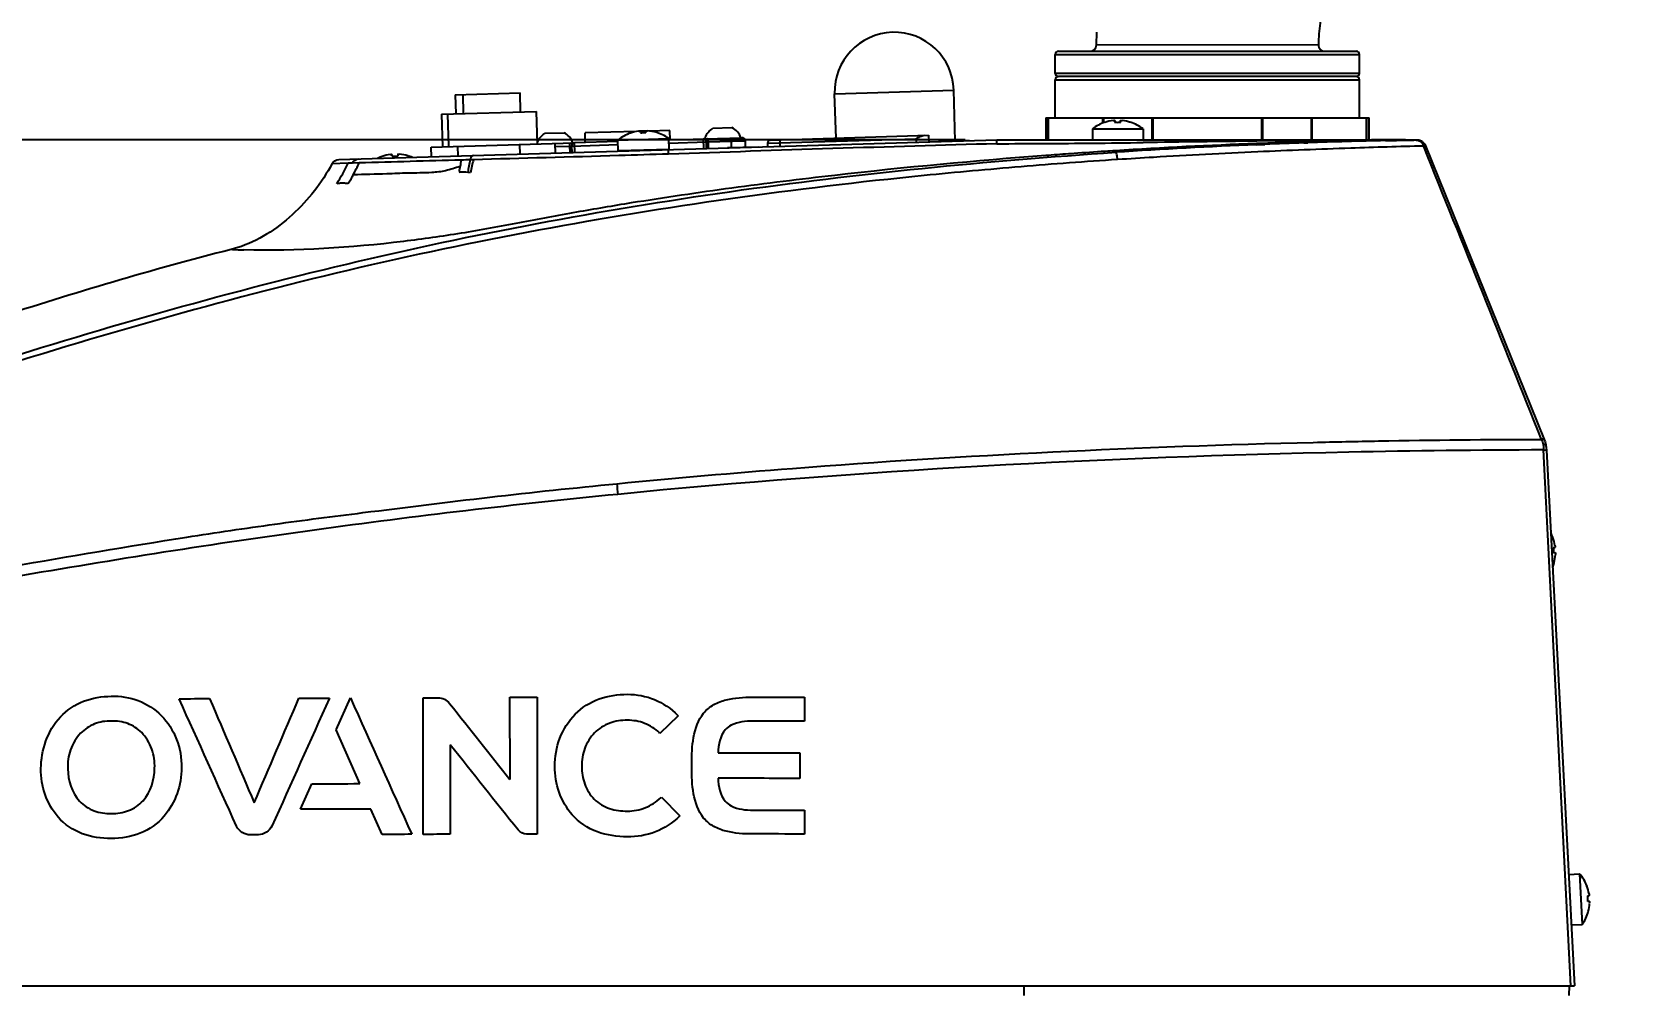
# Model space of a CAD drawing. Header units: millimetres. Extents: x 4086 to 8300, y 123 to 1549.
# Drawn here: x 6693.1 to 6819.7, y 1095.5 to 1170.8 of the extents above; entities that cross this region are included whole.
import ezdxf

# ---------------------------------------------------------------- set-up
doc = ezdxf.new("R2010")
doc.units = ezdxf.units.MM
doc.layers.add('00_COMPONENTS', color=7, linetype='Continuous')
doc.layers.add('51__DRAFT_DIMS', color=7, linetype='Continuous')
doc.styles.add('思源黑', font='SourceHanSansCN-Normal.ttf')
doc.dimstyles.new('尺寸标注_细节_1_2比例', dxfattribs={"dimtxt": 7, "dimasz": 6, "dimexe": 2, "dimexo": 1.5, "dimgap": 1, "dimtad": 1, "dimlfac": 2, "dimdsep": 46, "dimtxsty": '思源黑', "dimcen": 0.09, "dimadec": 0, "dimazin": 0, "dimtp": 0.01, "dimtm": 0.01, "dimtfac": 1, "dimtofl": 0, "dimtmove": 0, "dimatfit": 3, "dimfxl": 1, "dimtolj": 1, "dimarcsym": 0})

# ---------------------------------------------------------------- blocks, each defined once
blk = doc.blocks.new('*D1627')
at = {"layer": '51__DRAFT_DIMS', "color": 0, "linetype": 'Continuous', "lineweight": -2}
for p, q in [((6636.1, 1229.3), (6503.22, 1229.3)), ((6505.22, 957.05), (6505.22, 1223.3)), ((6919.85, 951.05), (6503.22, 951.05))]:
    blk.add_line(p, q, dxfattribs=at)
at = {"layer": '51__DRAFT_DIMS', "color": 0}
for points in [[(6506.22, 1223.3), (6504.22, 1223.3), (6505.22, 1229.3)], [(6504.22, 957.05), (6506.22, 957.05), (6505.22, 951.05)]]:
    blk.add_solid(points, dxfattribs=at)
at = {"layer": 'Defpoints', "color": 0}
for p in [(6505.22, 1229.3), (6637.6, 1229.3), (6921.35, 951.05)]:
    blk.add_point(p, dxfattribs=at)
at = {"layer": '51__DRAFT_DIMS', "color": 0, "insert": (6497.1, 1090.06), "char_height": 7, "attachment_point": 2, "rotation": 90, "style": '思源黑'}
blk.add_mtext('\\A1;\\A1;555', dxfattribs=at)
blk = doc.blocks.new('*D1629')
at = {"layer": '51__DRAFT_DIMS', "color": 0, "linetype": 'Continuous', "lineweight": -2}
for p, q in [((6766.75, 1162.3), (6567.07, 1162.3)), ((6569.07, 1156.3), (6569.07, 1071.3)), ((6625.55, 1065.3), (6567.07, 1065.3))]:
    blk.add_line(p, q, dxfattribs=at)
at = {"layer": '51__DRAFT_DIMS', "color": 0}
for points in [[(6570.07, 1156.3), (6568.07, 1156.3), (6569.07, 1162.3)], [(6568.07, 1071.3), (6570.07, 1071.3), (6569.07, 1065.3)]]:
    blk.add_solid(points, dxfattribs=at)
at = {"layer": 'Defpoints', "color": 0}
for p in [(6768.25, 1162.3), (6569.07, 1065.3), (6627.05, 1065.3)]:
    blk.add_point(p, dxfattribs=at)
at = {"layer": '51__DRAFT_DIMS', "color": 0, "insert": (6560.82, 1113.99), "char_height": 7, "attachment_point": 2, "rotation": 90, "style": '思源黑'}
blk.add_mtext('\\A1;194', dxfattribs=at)

msp = doc.modelspace()

# ---------------------------------------------------------------- linework, layer by layer
at = {"layer": '00_COMPONENTS', "color": 7, "linetype": 'Continuous'}
for p, q in [((6777.1, 1169.7922), (6777.1295, 1170.8051)), ((6777.1003, 1169.7915), (6794.603, 1169.8131)), ((6773.8463, 1167.548), (6773.8463, 1169.048)), ((6773.8463, 1169.048), (6797.8461, 1169.048)), ((6774.0964, 1169.298), (6797.5962, 1169.298)), ((6797.8463, 1167.548), (6797.8463, 1169.048)), ((6797.846, 1167.548), (6773.8463, 1167.548)), ((6797.5963, 1167.298), (6774.0963, 1167.298)), ((6726.5107, 1165.8571), (6731.6333, 1166.0136)), ((6726.5107, 1165.8571), (6726.5565, 1164.3578)), ((6727.1812, 1164.3769), (6727.1354, 1165.8762)), ((6731.6791, 1164.5143), (6731.6333, 1166.0136)), ((6756.4469, 1165.9463), (6765.8425, 1166.2334)), ((6756.5538, 1162.448), (6756.4469, 1165.9463)), ((6765.9647, 1162.2353), (6765.8425, 1166.2334)), ((6773.8463, 1164.048), (6773.8463, 1167.048)), ((6773.8463, 1167.048), (6797.8461, 1167.048)), ((6797.8463, 1164.048), (6797.8463, 1167.048)), ((6725.432, 1164.3234), (6732.9285, 1164.5525)), ((6725.432, 1164.3234), (6725.5106, 1161.7496)), ((6726.0104, 1161.7649), (6725.9318, 1164.3387)), ((6733.0071, 1161.9787), (6732.9285, 1164.5525)), ((6773.0963, 1164.048), (6773.0963, 1162.298)), ((6773.0963, 1164.048), (6798.5963, 1164.048)), ((6773.292, 1162.298), (6773.292, 1164.048)), ((6773.3217, 1162.298), (6773.3217, 1164.048)), ((6777.5863, 1164.048), (6777.5863, 1163.6165)), ((6777.642, 1164.048), (6777.642, 1163.6383)), ((6777.7688, 1163.6878), (6777.7726, 1163.6812)), ((6778.5563, 1163.8193), (6778.5563, 1163.6812)), ((6778.9963, 1163.6812), (6778.9963, 1163.8193)), ((6779.7801, 1163.6812), (6779.7839, 1163.6878)), ((6781.4963, 1162.298), (6781.4963, 1164.048)), ((6781.5816, 1162.298), (6781.5816, 1164.048)), ((6790.111, 1164.048), (6790.111, 1162.298)), ((6790.1963, 1164.048), (6790.1963, 1162.298)), ((6794.0506, 1162.298), (6794.0506, 1164.048)), ((6794.1063, 1162.298), (6794.1063, 1164.048)), ((6798.371, 1164.048), (6798.371, 1162.2888)), ((6798.4006, 1164.048), (6798.4006, 1162.289)), ((6798.5963, 1162.2901), (6798.5963, 1164.048)), ((6717.3441, 1160.7575), (6769.2463, 1162.298)), ((6724.6196, 1161.7224), (6735.8917, 1162.0668)), ((6733.6066, 1162.8224), (6735.1059, 1162.8682)), ((6739.3612, 1162.1728), (6735.9308, 1162.068)), ((6735.9539, 1161.3099), (6735.9308, 1162.068)), ((6740.8238, 1162.9678), (6736.7575, 1162.8436)), ((6736.7804, 1162.0939), (6736.7575, 1162.8436)), ((6739.3578, 1162.2845), (6743.3559, 1162.4066)), ((6739.3841, 1161.4231), (6739.3578, 1162.2845)), ((6740.3336, 1162.8427), (6740.3376, 1162.8362)), ((6741.121, 1162.8601), (6741.1168, 1162.9982)), ((6741.5572, 1162.9902), (6741.1174, 1162.9768)), ((6741.5566, 1163.0116), (6741.5608, 1162.8736)), ((6743.4543, 1163.0482), (6741.8506, 1162.9992)), ((6742.3442, 1162.8975), (6742.3478, 1162.9042)), ((6743.3822, 1161.5453), (6743.3559, 1162.4066)), ((6743.3593, 1162.295), (6749.1242, 1162.4711)), ((6743.3669, 1162.0451), (6746.3335, 1162.1357)), ((6743.4772, 1162.2986), (6743.4543, 1163.0482)), ((6746.076, 1162.378), (6746.0995, 1161.611)), ((6746.3494, 1161.6184), (6746.3335, 1162.1357)), ((6746.4026, 1162.1378), (6749.3821, 1162.2288)), ((6746.5068, 1161.6231), (6746.491, 1162.1405)), ((6746.8505, 1163.227), (6748.3498, 1163.2728)), ((6748.28, 1162.1952), (6748.2959, 1161.6762)), ((6749.3821, 1162.2288), (6749.398, 1161.7089)), ((6751.1541, 1162.0329), (6762.8683, 1162.3908)), ((6751.1541, 1162.0329), (6751.1624, 1161.7613)), ((6751.3964, 1162.2904), (6763.8604, 1162.6712)), ((6752.162, 1161.7909), (6752.146, 1162.3133)), ((6762.8683, 1162.3908), (6762.8769, 1162.1089)), ((6763.8602, 1162.6712), (6763.8764, 1162.1386)), ((6764.6326, 1162.1946), (6767.0469, 1162.2683)), ((6764.6326, 1162.1946), (6764.6336, 1162.1611)), ((6764.8198, 1162.2003), (6764.8208, 1162.1666)), ((6766.0269, 1162.2372), (6766.028, 1162.2025)), ((6767.0469, 1162.2683), (6767.048, 1162.2327)), ((6769.2463, 1162.298), (6800.2631, 1162.298)), ((6776.7763, 1163.1597), (6776.7763, 1162.298)), ((6776.7763, 1163.1597), (6780.7763, 1163.1597)), ((6780.7763, 1163.1597), (6780.7763, 1162.298)), ((6792.3823, 1162.0942), (6789.7199, 1162.0085)), ((6790.3913, 1162.2121), (6789.747, 1162.2045)), ((6800.2686, 1162.2669), (6792.3823, 1162.0942)), ((6800.9661, 1162.298), (6793.4425, 1162.2508)), ((6793.4537, 1162.0627), (6793.761, 1162.0732)), ((6799.8943, 1162.245), (6800.274, 1162.2531)), ((6800.2734, 1162.2647), (6800.6932, 1162.2707)), ((6800.5204, 1162.2974), (6800.2837, 1162.2969)), ((6800.7555, 1162.2978), (6800.5247, 1162.2975)), ((6800.6932, 1162.2707), (6800.7522, 1162.2715)), ((6800.7522, 1162.2715), (6800.9768, 1162.2746)), ((6800.9689, 1162.2979), (6800.7555, 1162.2978)), ((6800.761, 1162.263), (6800.9729, 1162.2671)), ((6800.9882, 1162.298), (6800.9689, 1162.2979)), ((6800.9729, 1162.2671), (6801.1495, 1162.2704)), ((6800.9768, 1162.2746), (6801.0182, 1162.2752)), ((6800.9861, 1162.298), (6801.0507, 1162.298)), ((6801.0078, 1162.298), (6800.9882, 1162.298)), ((6801.0495, 1162.298), (6801.0078, 1162.298)), ((6801.0182, 1162.2752), (6801.0529, 1162.2756)), ((6802.0227, 1162.2936), (6802.3003, 1162.2943)), ((6802.3003, 1162.2943), (6802.363, 1162.2946)), ((6802.3962, 1162.29), (6802.3599, 1162.2911)), ((6802.4311, 1162.2876), (6802.397, 1162.2901)), ((6802.9343, 1162.026), (6802.8993, 1162.0646)), ((6720.7588, 1160.994), (6720.7628, 1160.9876)), ((6721.5462, 1161.0115), (6721.5419, 1161.1495)), ((6721.9817, 1161.1629), (6721.9859, 1161.0249)), ((6722.7693, 1161.0489), (6722.7729, 1161.0556)), ((6724.6425, 1160.9742), (6724.6196, 1161.7224)), ((6726.7439, 1161.0365), (6726.721, 1161.7866)), ((6731.6332, 1161.1816), (6731.6102, 1161.936)), ((6734.421, 1161.2644), (6734.3979, 1162.0212)), ((6734.4056, 1161.7713), (6735.6657, 1161.8098)), ((6735.5311, 1161.8057), (6735.5466, 1161.2978)), ((6735.6885, 1161.8105), (6739.3688, 1161.9229)), ((6735.6885, 1161.8105), (6735.704, 1161.3025)), ((6743.3815, 1161.5453), (6739.3848, 1161.4232)), ((6747.9903, 1161.6861), (6750.4047, 1161.7599)), ((6773.346, 1161.0809), (6773.1163, 1161.0637)), ((6773.5367, 1161.0951), (6773.346, 1161.0809)), ((6778.6001, 1161.4456), (6778.6178, 1161.3187)), ((6789.7281, 1161.9192), (6790.2164, 1161.9395)), ((6790.2164, 1161.9395), (6790.3759, 1161.9461)), ((6802.916, 1161.765), (6802.8989, 1161.8073)), ((6803.0619, 1161.8228), (6803.0446, 1161.8606)), ((6803.0616, 1161.8236), (6812.42, 1138.6607)), ((6718.0658, 1160.4509), (6716.7992, 1160.4122)), ((6718.4061, 1160.4614), (6718.0658, 1160.4509)), ((6718.9482, 1160.4775), (6718.4061, 1160.4614)), ((6727.9492, 1160.733), (6727.7077, 1160.726)), ((6709.361, 1153.7994), (6708.8457, 1153.6521)), ((6708.9533, 1153.6482), (6708.8457, 1153.6521)), ((6814.5152, 1095.548), (6812.3711, 1137.8359)), ((6812.5916, 1137.821), (6814.807, 1095.548)), ((6813.0945, 1130.9292), (6813.0881, 1130.9251)), ((6813.1292, 1130.1424), (6813.2671, 1130.1496)), ((6813.2901, 1129.7102), (6813.1522, 1129.703)), ((6813.1932, 1128.9203), (6813.2, 1128.9169)), ((6717.1308, 1115.7609), (6718.256, 1118.2703)), ((6723.9889, 1118.2845), (6725.1535, 1118.2884)), ((6723.9889, 1107.5044), (6723.9889, 1118.2845)), ((6730.8419, 1111.8306), (6730.8339, 1118.3204)), ((6732.9859, 1118.3254), (6732.9782, 1107.5276)), ((6754.0586, 1118.3203), (6754.0586, 1116.4391)), ((6744.1062, 1116.863), (6742.6698, 1115.4765)), ((6744.0573, 1116.912), (6744.1062, 1116.863)), ((6718.9921, 1111.5073), (6717.1308, 1115.7609)), ((6742.6698, 1115.4765), (6742.6229, 1115.5219)), ((6726.1328, 1114.5603), (6726.1328, 1107.5109)), ((6753.7072, 1113.93), (6753.7072, 1111.9214)), ((6745.1753, 1112.7985), (6745.1753, 1113.0735)), ((6714.3175, 1109.4831), (6715.2177, 1111.492)), ((6742.7292, 1110.4002), (6742.7772, 1110.448)), ((6742.7772, 1110.448), (6744.2418, 1108.9674)), ((6720.7557, 1107.5014), (6719.8578, 1109.5053)), ((6744.2418, 1108.9674), (6744.1938, 1108.9203)), ((6754.0586, 1109.4116), (6754.0586, 1107.5302)), ((6710.9986, 1107.4648), (6710.3358, 1107.4617)), ((6732.9821, 1107.5276), (6732.1404, 1107.526)), ((6814.3457, 1104.3503), (6815.2063, 1104.3954)), ((6815.2063, 1104.3954), (6815.4156, 1100.4009)), ((6815.7856, 1103.4319), (6815.7792, 1103.4278)), ((6815.8202, 1102.6451), (6815.9581, 1102.6523)), ((6815.9812, 1102.2129), (6815.8433, 1102.2057)), ((6815.8843, 1101.423), (6815.8911, 1101.4196)), ((6814.555, 1100.3558), (6815.4156, 1100.4009)), ((6622.3847, 1095.548), (6814.807, 1095.548)), ((6771.4053, 1094.798), (6771.4065, 1095.548)), ((6814.3934, 1094.798), (6814.4065, 1095.548))]:
    msp.add_line(p, q, dxfattribs=at)
for points in [[(6802.8993, 1162.0646), (6802.8625, 1162.1003), (6802.8244, 1162.1325), (6802.7851, 1162.1614), (6802.7449, 1162.187), (6802.7041, 1162.2093), (6802.6631, 1162.2285), (6802.6221, 1162.2448), (6802.5814, 1162.2583), (6802.5415, 1162.2691), (6802.5029, 1162.2774), (6802.4659, 1162.2835), (6802.4311, 1162.2876)], [(6803.0446, 1161.8606), (6803.0267, 1161.8945), (6802.9961, 1161.9442), (6802.9666, 1161.9857), (6802.9343, 1162.026)]]:
    msp.add_lwpolyline(points, dxfattribs=at)
for centre, radius, start, end in [((6885.9435, 1108.8952), 126.6528, 0, 135.740668), ((6885.9435, 1108.8952), 111.1528, 0, 135.844273), ((6761.1447, 1166.0899), 4.7, 1.75, 181.75), ((6776.5998, 1169.7983), 0.5003, 269.960842, 359.226717), ((6795.1032, 1169.7983), 0.5004, 178.307207, 269.990182), ((6774.0963, 1169.048), 0.25, 90, 180), ((6797.5963, 1169.048), 0.25, 0, 90), ((6774.0963, 1167.548), 0.25, 180, 270), ((6774.0963, 1167.048), 0.25, 90, 180), ((6797.5963, 1167.548), 0.25, 270, 0), ((6797.5963, 1167.048), 0.25, 0, 90), ((6778.7763, 1160.598), 3.25, 108.060208, 127.979872), ((6778.7763, 1160.598), 3.2425, 96.552172, 108.032352), ((6778.7763, 1160.598), 3.2425, 71.967648, 83.447828), ((6778.7763, 1160.598), 3.25, 52.020128, 71.939792), ((6734.4023, 1161.5407), 1.5096, 149.410294, 158.779281), ((6734.3961, 1161.5436), 1.5028, 20.267152, 61.811662), ((6735.9384, 1161.8181), 0.25, 91.75, 181.75), ((6741.4473, 1159.7636), 3.2743, 109.884886, 129.655195), ((6741.4351, 1159.785), 3.2425, 98.302172, 109.782352), ((6741.4351, 1159.785), 3.2425, 73.717648, 85.197828), ((6741.4351, 1159.785), 3.25, 53.770128, 73.689792), ((6746.0837, 1162.1281), 0.25, 1.75, 91.75), ((6747.6328, 1161.9503), 1.4954, 160.107533, 163.229965), ((6747.6399, 1161.9482), 1.5028, 20.267152, 61.811662), ((6749.1322, 1162.2212), 0.25, 1.75, 91.75), ((6751.404, 1162.0405), 0.25, 91.75, 181.75), ((6762.076, 2931.3325), 1769.3518, 270.2321982, 270.4763014), ((6767.1419, 2139.0829), 977.0886, 270.5654466, 270.8000162), ((6842.6128, -3306.5348), 4469.052, 90.6777854, 90.7927004), ((6810.8601, 662.1306), 500.235, 91.994092, 92.346875), ((6806.9966, 675.2623), 487.0482, 91.593371, 91.896443), ((6807.31, 662.6206), 499.6937, 90.806857, 91.588995), ((6812.5662, 600.2356), 562.1523, 91.291661, 91.91702), ((6800.3925, 1049.7632), 112.5367, 89.450098, 89.665498), ((6806.8849, 858.2701), 304.0544, 90.860811, 91.080841), ((6802.5108, 1270.7327), 108.4429, 269.451437, 269.671722), ((6802.0929, 1195.1353), 32.8445, 269.645226, 270.361812), ((6721.8615, 1157.9334), 3.2533, 109.813476, 116.332298), ((6721.8602, 1157.9364), 3.2425, 98.302172, 109.782352), ((6721.8602, 1157.9364), 3.2425, 73.717648, 85.197828), ((6721.8602, 1157.9364), 3.25, 67.053788, 73.689792), ((6810.7895, 658.9231), 503.5519, 94.037542, 94.242628), ((6812.4193, 636.0604), 526.4726, 93.772216, 94.039282), ((6803.4974, 776.457), 385.7928, 92.045703, 93.700179), ((6808.1081, 718.8236), 443.4767, 92.375314, 93.812865), ((6823.2843, 475.7848), 686.4036, 93.4811464, 93.7183468), ((6814.111, 623.2059), 538.6976, 92.584672, 93.459355), ((-499.5607, -1791.1109), 7876.9056, 21.83565917, 22.01675135), ((6701.2763, 1168.6402), 18.6803, 328.353543, 333.998513), ((6697.6575, 1170.6898), 23.6132, 331.825018, 334.374607), ((6810.3956, -1907.6038), 3069.4439, 91.5569868, 91.7072556), ((6899.7917, 1128.2361), 175.821, 169.357511, 169.527321), ((6726.9562, 1153.2816), 6.4749, 85.168484, 90.464991), ((7072.4125, 1088.609), 352.168, 168.183367, 168.348286), ((6726.9715, 1153.5136), 6.2424, 83.010405, 85.129014), ((6713.3739, 1286.3644), 132.7898, 268.0923, 268.472584), ((6809.2088, 1137.5935), 3.3892, 11.637615, 13.81944), ((6808.8101, 1137.5101), 3.7965, 9.277417, 11.656762), ((6810.0586, 1129.7599), 3.2533, 21.063641, 27.838906), ((6810.0616, 1129.7613), 3.2425, 9.552172, 21.032352), ((6810.0616, 1129.7613), 3.2425, 344.967648, 356.447828), ((6810.0616, 1129.7613), 3.25, 338.136105, 344.939792), ((6812.7316, 1102.2513), 3.2743, 21.134886, 40.905195), ((6812.7527, 1102.264), 3.2425, 9.552172, 21.032352), ((6812.7527, 1102.264), 3.25, 325.020128, 344.939792), ((6812.7527, 1102.264), 3.2425, 344.967648, 356.447828)]:
    msp.add_arc(centre, radius, start, end, dxfattribs=at)
for points, knots in [([(6794.8869, 1172.2462), (6794.829, 1171.9998), (6794.6781, 1171.1954), (6794.6187, 1170.3773), (6794.603, 1169.8131)], [0, 0, 0, 0, 0.30962484, 1, 1, 1, 1]), ([(6778.5362, 1163.8256), (6778.5362, 1163.8239), (6778.5273, 1163.8217), (6778.5225, 1163.8197), (6778.5177, 1163.8184)], [0, 0, 0, 0, 0.26201209, 1, 1, 1, 1]), ([(6778.5192, 1163.8279), (6778.5234, 1163.8279), (6778.5275, 1163.8274), (6778.5362, 1163.8273), (6778.5362, 1163.8256)], [0, 0, 0, 0, 0.71758117, 1, 1, 1, 1]), ([(6778.9963, 1163.8193), (6778.9963, 1163.8212), (6779.0029, 1163.8249), (6779.0081, 1163.8257), (6779.0121, 1163.8263)], [0, 0, 0, 0, 0.31106066, 1, 1, 1, 1]), ([(6779.0121, 1163.8263), (6779.0152, 1163.8268), (6779.0221, 1163.8275), (6779.029, 1163.8278), (6779.0328, 1163.8279)], [0, 0, 0, 0, 0.45007268, 1, 1, 1, 1]), ([(6779.0328, 1163.8279), (6779.0387, 1163.8279), (6779.0515, 1163.8276), (6779.0643, 1163.8264), (6779.0713, 1163.8256)], [0, 0, 0, 0, 0.45505123, 1, 1, 1, 1]), ([(6779.0713, 1163.8256), (6779.0783, 1163.8248), (6779.093, 1163.8227), (6779.1077, 1163.82), (6779.1154, 1163.8184)], [0, 0, 0, 0, 0.46979232, 1, 1, 1, 1]), ([(6735.6159, 1162.0584), (6735.6025, 1162.058), (6735.5223, 1161.9927), (6735.5287, 1161.8849), (6735.5311, 1161.8057)], [0, 0, 0, 0, 0.14444724, 1, 1, 1, 1]), ([(6741.0774, 1163.0055), (6741.082, 1163.0057), (6741.0866, 1163.0052), (6741.0964, 1163.0057), (6741.0965, 1163.0038)], [0, 0, 0, 0, 0.71802584, 1, 1, 1, 1]), ([(6741.0965, 1163.0038), (6741.0966, 1163.0021), (6741.0877, 1162.9996), (6741.0829, 1162.9975), (6741.0782, 1162.9961)], [0, 0, 0, 0, 0.26198798, 1, 1, 1, 1]), ([(6741.5566, 1163.0116), (6741.5565, 1163.0134), (6741.563, 1163.0173), (6741.5682, 1163.0183), (6741.5722, 1163.0191)], [0, 0, 0, 0, 0.31099226, 1, 1, 1, 1]), ([(6741.5722, 1163.0191), (6741.5755, 1163.0197), (6741.583, 1163.0207), (6741.5906, 1163.0212), (6741.5948, 1163.0213)], [0, 0, 0, 0, 0.44704258, 1, 1, 1, 1]), ([(6741.5948, 1163.0213), (6741.6004, 1163.0215), (6741.6126, 1163.0215), (6741.6248, 1163.0207), (6741.6313, 1163.0202)], [0, 0, 0, 0, 0.45820507, 1, 1, 1, 1]), ([(6741.6313, 1163.0202), (6741.6383, 1163.0196), (6741.6531, 1163.018), (6741.6679, 1163.0157), (6741.6757, 1163.0143)], [0, 0, 0, 0, 0.46979715, 1, 1, 1, 1]), ([(6746.4382, 1162.3555), (6746.4318, 1162.3647), (6746.419, 1162.38), (6746.3994, 1162.3878), (6746.3909, 1162.3876)], [0, 0, 0, 0, 0.56928501, 1, 1, 1, 1]), ([(6746.491, 1162.1405), (6746.4892, 1162.2001), (6746.4792, 1162.276), (6746.4465, 1162.3434), (6746.4382, 1162.3555)], [0, 0, 0, 0, 0.80224716, 1, 1, 1, 1]), ([(6748.18, 1162.4422), (6748.1933, 1162.4426), (6748.2774, 1162.3824), (6748.2776, 1162.2744), (6748.28, 1162.1952)], [0, 0, 0, 0, 0.14444724, 1, 1, 1, 1]), ([(6762.8683, 1162.3908), (6762.9794, 1162.4507), (6763.1857, 1162.5601), (6763.4115, 1162.6575), (6763.5218, 1162.6609)], [0, 0, 0, 0, 0.53359756, 1, 1, 1, 1]), ([(6769.2461, 1161.9952), (6769.2444, 1162.0663), (6769.2346, 1162.1714), (6769.2441, 1162.2506), (6769.2378, 1162.298), (6769.2463, 1162.298)], [0, 0, 0, 0, 0.70291924, 0.91561457, 1, 1, 1, 1]), ([(6793.4844, 1162.2464), (6793.2318, 1162.2438), (6792.2008, 1162.233), (6791.1697, 1162.2213), (6790.3913, 1162.2121)], [0, 0, 0, 0, 0.24495764, 1, 1, 1, 1]), ([(6800.2837, 1162.2969), (6799.7844, 1162.2957), (6797.5179, 1162.2857), (6795.2515, 1162.2644), (6793.4844, 1162.2464)], [0, 0, 0, 0, 0.22029624, 1, 1, 1, 1]), ([(6802.317, 1162.2902), (6802.3276, 1162.2904), (6802.3395, 1162.2948), (6802.3579, 1162.288), (6802.3599, 1162.2911)], [0, 0, 0, 0, 0.74514878, 1, 1, 1, 1]), ([(6659.3273, 1134.2833), (6668.959, 1137.7261), (6688.2957, 1144.4611), (6717.8449, 1152.9804), (6748.0608, 1158.6531), (6768.4364, 1160.6472), (6778.6178, 1161.3187)], [0, 0, 0, 0, 0.24993835, 0.50027658, 0.75067218, 1, 1, 1, 1]), ([(6773.1163, 1161.0637), (6767.5528, 1160.6461), (6759.277, 1159.8774), (6748.38, 1158.5324), (6741.5933, 1157.5304), (6736.0149, 1156.5945), (6731.5521, 1155.7319), (6727.0146, 1154.9071), (6719.7934, 1153.8801), (6714.0425, 1153.5118), (6709.8343, 1153.6218)], [0, 0, 0, 0, 0.26243634, 0.39083025, 0.51643293, 0.58509926, 0.65687496, 0.73024163, 0.80198568, 1, 1, 1, 1]), ([(6721.5025, 1161.1568), (6721.5072, 1161.157), (6721.5117, 1161.1566), (6721.5216, 1161.157), (6721.5216, 1161.1552)], [0, 0, 0, 0, 0.71802584, 1, 1, 1, 1]), ([(6721.5216, 1161.1552), (6721.5217, 1161.1534), (6721.5129, 1161.151), (6721.5081, 1161.1488), (6721.5033, 1161.1474)], [0, 0, 0, 0, 0.26198798, 1, 1, 1, 1]), ([(6721.9817, 1161.1629), (6721.9817, 1161.1648), (6721.9881, 1161.1687), (6721.9933, 1161.1697), (6721.9973, 1161.1704)], [0, 0, 0, 0, 0.31104808, 1, 1, 1, 1]), ([(6721.9973, 1161.1704), (6722.0006, 1161.1711), (6722.0082, 1161.1721), (6722.0157, 1161.1725), (6722.0199, 1161.1727)], [0, 0, 0, 0, 0.44697025, 1, 1, 1, 1]), ([(6722.0199, 1161.1727), (6722.0255, 1161.1728), (6722.0377, 1161.1728), (6722.0499, 1161.1721), (6722.0565, 1161.1715)], [0, 0, 0, 0, 0.45820507, 1, 1, 1, 1]), ([(6722.0565, 1161.1715), (6722.0635, 1161.1709), (6722.0783, 1161.1693), (6722.093, 1161.167), (6722.1008, 1161.1657)], [0, 0, 0, 0, 0.46979715, 1, 1, 1, 1]), ([(6727.939, 1161.072), (6727.9161, 1161.0713), (6727.7804, 1161.0024), (6727.7289, 1160.8448), (6727.7077, 1160.726)], [0, 0, 0, 0, 0.15958018, 1, 1, 1, 1]), ([(6743.3462, 1161.1848), (6742.0385, 1161.1424), (6736.9068, 1160.974), (6731.7738, 1160.8434), (6727.9492, 1160.7331)], [0, 0, 0, 0, 0.25480897, 1, 1, 1, 1]), ([(6743.3462, 1161.1848), (6743.3447, 1161.2331), (6743.3397, 1161.3129), (6743.3439, 1161.4345), (6743.328, 1161.4744), (6743.3414, 1161.533), (6743.3348, 1161.5289)], [0, 0, 0, 0, 0.42095898, 0.73554479, 0.93235675, 1, 1, 1, 1]), ([(6769.2465, 1161.9952), (6764.9299, 1161.8737), (6756.2957, 1161.6243), (6747.6634, 1161.3205), (6743.3462, 1161.1848)], [0, 0, 0, 0, 0.49994243, 1, 1, 1, 1]), ([(6778.7697, 1160.7434), (6778.756, 1160.874), (6778.7165, 1161.0527), (6778.6777, 1161.2852), (6778.6178, 1161.3187)], [0, 0, 0, 0, 0.65705011, 1, 1, 1, 1]), ([(6802.8989, 1161.8073), (6800.9842, 1161.7711), (6796.6235, 1161.6262), (6792.2635, 1161.4663), (6789.8181, 1161.3554)], [0, 0, 0, 0, 0.43893055, 1, 1, 1, 1]), ([(6802.8989, 1161.8073), (6802.9143, 1161.8114), (6802.9601, 1161.8225), (6803.0071, 1161.8339), (6803.0385, 1161.8324)], [0, 0, 0, 0, 0.33685226, 1, 1, 1, 1]), ([(6803.0385, 1161.8324), (6803.0438, 1161.8321), (6803.0525, 1161.8315), (6803.0606, 1161.826), (6803.0619, 1161.8228)], [0, 0, 0, 0, 0.60932498, 1, 1, 1, 1]), ([(6778.7697, 1160.7434), (6776.2281, 1160.5853), (6771.1362, 1160.1951), (6760.9461, 1159.2778), (6743.1487, 1157.1539), (6717.9408, 1152.4849), (6688.4103, 1143.9827), (6669.0796, 1137.2631), (6659.4568, 1133.7943)], [0, 0, 0, 0, 0.06221961, 0.12476188, 0.24996967, 0.50005783, 0.75007984, 1, 1, 1, 1]), ([(6716.7992, 1160.4122), (6716.0074, 1158.9109), (6713.8887, 1156.2075), (6710.9586, 1154.309), (6709.361, 1153.7994)], [0, 0, 0, 0, 0.5030179, 1, 1, 1, 1]), ([(6718.4728, 1159.5405), (6718.4139, 1159.4307), (6718.3272, 1159.2622), (6718.1964, 1159.0584), (6718.1063, 1158.808), (6717.7722, 1158.8903), (6717.4802, 1158.8816), (6717.2773, 1158.8581), (6717.1789, 1158.8391)], [0, 0, 0, 0, 0.22293481, 0.33378108, 0.44581993, 0.6423751, 0.82057167, 1, 1, 1, 1]), ([(6724.6673, 1159.7221), (6724.0421, 1159.6882), (6722.8571, 1159.6857), (6720.7931, 1159.6001), (6719.3538, 1159.5686), (6718.4728, 1159.5405)], [0, 0, 0, 0, 0.30309889, 0.5732997, 1, 1, 1, 1]), ([(6726.8996, 1160.1945), (6726.5178, 1160.0911), (6725.7991, 1159.8237), (6725.034, 1159.742), (6724.6673, 1159.7221)], [0, 0, 0, 0, 0.51856904, 1, 1, 1, 1]), ([(6708.8462, 1153.6522), (6702.5921, 1152.0682), (6690.3599, 1148.384), (6678.3004, 1144.2054), (6672.3463, 1142.1106)], [0, 0, 0, 0, 0.50547945, 1, 1, 1, 1]), ([(6739.2641, 1135.17), (6743.8787, 1135.6235), (6762.1574, 1137.2174), (6780.495, 1138.1047), (6794.2014, 1138.4345)], [0, 0, 0, 0, 0.25272794, 1, 1, 1, 1]), ([(6794.2014, 1138.4345), (6795.9179, 1138.4758), (6801.9209, 1138.5992), (6807.9252, 1138.6714), (6812.2125, 1138.6697)], [0, 0, 0, 0, 0.28595437, 1, 1, 1, 1]), ([(6812.42, 1138.6607), (6812.4113, 1138.681), (6812.3204, 1138.6851), (6812.2603, 1138.6779), (6812.2125, 1138.6697)], [0, 0, 0, 0, 0.31290962, 1, 1, 1, 1]), ([(6812.3711, 1137.8359), (6807.2498, 1137.8204), (6782.8742, 1137.5426), (6758.4982, 1136.2153), (6739.3338, 1134.333)], [0, 0, 0, 0, 0.21008188, 1, 1, 1, 1]), ([(6812.3711, 1137.8359), (6812.4253, 1137.8358), (6812.4769, 1137.8194), (6812.589, 1137.8405), (6812.5916, 1137.821)], [0, 0, 0, 0, 0.73347415, 1, 1, 1, 1]), ([(6739.3338, 1134.333), (6731.346, 1133.5486), (6715.4042, 1131.6745), (6699.5517, 1129.1639), (6691.6482, 1127.7999)], [0, 0, 0, 0, 0.5001845, 1, 1, 1, 1]), ([(6719.234, 1132.8888), (6722.5676, 1133.3042), (6729.235, 1134.1447), (6735.9189, 1134.8474), (6739.2641, 1135.17)], [0, 0, 0, 0, 0.49989069, 1, 1, 1, 1]), ([(6691.533, 1128.6376), (6696.1299, 1129.4571), (6703.0379, 1130.6267), (6712.2788, 1132.0072), (6716.9148, 1132.5999), (6719.234, 1132.8888)], [0, 0, 0, 0, 0.49977709, 0.74984704, 1, 1, 1, 1]), ([(6813.2723, 1130.17), (6813.2705, 1130.1699), (6813.2679, 1130.1787), (6813.2656, 1130.1835), (6813.2641, 1130.1882)], [0, 0, 0, 0, 0.26198798, 1, 1, 1, 1]), ([(6813.2735, 1130.1892), (6813.2738, 1130.1846), (6813.2735, 1130.18), (6813.2741, 1130.1701), (6813.2723, 1130.17)], [0, 0, 0, 0, 0.71802584, 1, 1, 1, 1]), ([(6813.2901, 1129.7102), (6813.2919, 1129.7103), (6813.296, 1129.7039), (6813.2971, 1129.6988), (6813.2979, 1129.6948)], [0, 0, 0, 0, 0.31104808, 1, 1, 1, 1]), ([(6813.3003, 1129.6357), (6813.2999, 1129.6287), (6813.2986, 1129.6138), (6813.2966, 1129.599), (6813.2954, 1129.5912)], [0, 0, 0, 0, 0.46979715, 1, 1, 1, 1]), ([(6813.2979, 1129.6948), (6813.2986, 1129.6915), (6813.2998, 1129.684), (6813.3004, 1129.6764), (6813.3006, 1129.6723)], [0, 0, 0, 0, 0.44697025, 1, 1, 1, 1]), ([(6813.3006, 1129.6723), (6813.3009, 1129.6667), (6813.3012, 1129.6545), (6813.3007, 1129.6423), (6813.3003, 1129.6357)], [0, 0, 0, 0, 0.45820507, 1, 1, 1, 1]), ([(6693.844, 1112.6913), (6693.8515, 1114.1446), (6694.6346, 1116.4879), (6697.1533, 1118.1638), (6698.6519, 1118.3966), (6699.3904, 1118.4034)], [0, 0, 0, 0, 0.49609598, 0.74788179, 1, 1, 1, 1]), ([(6699.3904, 1118.4034), (6700.1089, 1118.429), (6701.5741, 1118.2037), (6702.818, 1117.3947), (6703.3335, 1116.8944)], [0, 0, 0, 0, 0.50019024, 1, 1, 1, 1]), ([(6735.98, 1116.985), (6736.5018, 1117.5219), (6737.8345, 1118.3372), (6739.3481, 1118.5488), (6740.0984, 1118.5565)], [0, 0, 0, 0, 0.49948388, 1, 1, 1, 1]), ([(6740.0984, 1118.5565), (6740.8276, 1118.558), (6742.3051, 1118.2811), (6743.5439, 1117.4296), (6744.0573, 1116.912)], [0, 0, 0, 0, 0.50006998, 1, 1, 1, 1]), ([(6745.1753, 1113.0735), (6745.171, 1113.7703), (6745.221, 1115.1493), (6745.7856, 1116.8921), (6746.8893, 1117.796), (6748.2157, 1118.2679), (6749.2739, 1118.3321), (6749.9706, 1118.3273)], [0, 0, 0, 0, 0.25059202, 0.49911639, 0.62411273, 0.74943568, 1, 1, 1, 1]), ([(6699.3904, 1116.4447), (6698.9471, 1116.4574), (6698.0431, 1116.3124), (6697.2793, 1115.803), (6696.9668, 1115.4874)], [0, 0, 0, 0, 0.49964577, 1, 1, 1, 1]), ([(6701.79, 1115.536), (6701.4772, 1115.8409), (6700.7203, 1116.334), (6699.8272, 1116.4646), (6699.3904, 1116.4447)], [0, 0, 0, 0, 0.49977353, 1, 1, 1, 1]), ([(6703.3335, 1116.8944), (6703.8491, 1116.349), (6704.6938, 1115.0527), (6704.9386, 1113.5245), (6704.9223, 1112.7733)], [0, 0, 0, 0, 0.49971053, 1, 1, 1, 1]), ([(6734.3837, 1112.8681), (6734.3719, 1113.6183), (6734.6238, 1115.1417), (6735.4617, 1116.4419), (6735.98, 1116.985)], [0, 0, 0, 0, 0.4998524, 1, 1, 1, 1]), ([(6740.0984, 1116.5051), (6739.6271, 1116.5196), (6738.6657, 1116.3771), (6737.8491, 1115.8475), (6737.5078, 1115.5222)], [0, 0, 0, 0, 0.50001725, 1, 1, 1, 1]), ([(6742.6229, 1115.5219), (6742.2882, 1115.8379), (6741.494, 1116.3561), (6740.5588, 1116.5106), (6740.0984, 1116.5051)], [0, 0, 0, 0, 0.49991367, 1, 1, 1, 1]), ([(6696.9668, 1115.4874), (6696.6245, 1115.112), (6696.0743, 1114.2199), (6695.9385, 1113.1842), (6695.9573, 1112.677)], [0, 0, 0, 0, 0.50025649, 1, 1, 1, 1]), ([(6702.8087, 1112.7329), (6702.8301, 1113.2399), (6702.6844, 1114.275), (6702.1306, 1115.1607), (6701.79, 1115.536)], [0, 0, 0, 0, 0.50030767, 1, 1, 1, 1]), ([(6737.5078, 1115.5222), (6737.1776, 1115.171), (6736.6409, 1114.3344), (6736.4896, 1113.3545), (6736.4977, 1112.8727)], [0, 0, 0, 0, 0.50012514, 1, 1, 1, 1]), ([(6750.0186, 1116.4461), (6749.4308, 1116.4473), (6748.5962, 1116.3781), (6747.9514, 1115.8979), (6747.82, 1115.7513)], [0, 0, 0, 0, 0.74914012, 1, 1, 1, 1]), ([(6695.1964, 1108.8636), (6694.7551, 1109.3908), (6694.0393, 1110.6067), (6693.8309, 1112.0028), (6693.844, 1112.6913)], [0, 0, 0, 0, 0.4996084, 1, 1, 1, 1]), ([(6695.9573, 1112.677), (6695.9844, 1111.7724), (6696.4111, 1110.3027), (6697.9967, 1109.264), (6698.9307, 1109.1419), (6699.3904, 1109.146)], [0, 0, 0, 0, 0.49659875, 0.74770905, 1, 1, 1, 1]), ([(6699.3904, 1109.146), (6699.8522, 1109.1446), (6700.79, 1109.2829), (6702.3708, 1110.3415), (6702.7965, 1111.8232), (6702.8087, 1112.7329)], [0, 0, 0, 0, 0.25201372, 0.50346139, 1, 1, 1, 1]), ([(6704.9223, 1112.7733), (6704.9258, 1112.0852), (6704.707, 1110.6928), (6704.0018, 1109.4725), (6703.566, 1108.9391)], [0, 0, 0, 0, 0.49976468, 1, 1, 1, 1]), ([(6735.7464, 1109.042), (6735.3022, 1109.5678), (6734.5887, 1110.7853), (6734.3714, 1112.1799), (6734.3837, 1112.8681)], [0, 0, 0, 0, 0.49999547, 1, 1, 1, 1]), ([(6736.4977, 1112.8727), (6736.5109, 1112.4007), (6736.6498, 1111.451), (6737.4023, 1110.1929), (6738.6704, 1109.4504), (6739.6257, 1109.3385), (6740.0984, 1109.338)], [0, 0, 0, 0, 0.25029624, 0.49988369, 0.74943387, 1, 1, 1, 1]), ([(6749.9706, 1107.5376), (6749.2738, 1107.5343), (6748.2154, 1107.6009), (6746.8894, 1108.0747), (6745.7858, 1108.9791), (6745.2208, 1110.7224), (6745.1716, 1112.1016), (6745.1753, 1112.7985)], [0, 0, 0, 0, 0.25056095, 0.37590002, 0.50091065, 0.74943778, 1, 1, 1, 1]), ([(6740.0984, 1109.338), (6740.58, 1109.3421), (6741.5527, 1109.5246), (6742.3808, 1110.0677), (6742.7292, 1110.4002)], [0, 0, 0, 0, 0.50006145, 1, 1, 1, 1]), ([(6699.3904, 1107.1724), (6698.6168, 1107.1702), (6697.0497, 1107.3851), (6695.7047, 1108.2852), (6695.1964, 1108.8636)], [0, 0, 0, 0, 0.50116568, 1, 1, 1, 1]), ([(6703.566, 1108.9391), (6703.0597, 1108.3546), (6701.7365, 1107.4226), (6700.1651, 1107.1756), (6699.3904, 1107.1724)], [0, 0, 0, 0, 0.49955806, 1, 1, 1, 1]), ([(6740.0984, 1107.3173), (6739.2981, 1107.3179), (6737.6812, 1107.5349), (6736.2731, 1108.4445), (6735.7464, 1109.042)], [0, 0, 0, 0, 0.50116144, 1, 1, 1, 1]), ([(6744.1938, 1108.9203), (6743.6564, 1108.4003), (6742.3667, 1107.5546), (6740.8463, 1107.3019), (6740.0984, 1107.3173)], [0, 0, 0, 0, 0.49992552, 1, 1, 1, 1]), ([(6747.82, 1110.1176), (6747.9514, 1109.9708), (6748.5962, 1109.4903), (6749.4306, 1109.4183), (6750.0186, 1109.4188)], [0, 0, 0, 0, 0.25090654, 1, 1, 1, 1]), ([(6815.9634, 1102.6727), (6815.9616, 1102.6727), (6815.9589, 1102.6814), (6815.9567, 1102.6862), (6815.9552, 1102.6909)], [0, 0, 0, 0, 0.26198798, 1, 1, 1, 1]), ([(6815.9646, 1102.6919), (6815.9649, 1102.6873), (6815.9646, 1102.6827), (6815.9652, 1102.6728), (6815.9634, 1102.6727)], [0, 0, 0, 0, 0.71802584, 1, 1, 1, 1]), ([(6815.9812, 1102.2129), (6815.983, 1102.213), (6815.987, 1102.2067), (6815.9881, 1102.2015), (6815.989, 1102.1975)], [0, 0, 0, 0, 0.31104808, 1, 1, 1, 1]), ([(6815.9914, 1102.1384), (6815.9909, 1102.1314), (6815.9896, 1102.1165), (6815.9877, 1102.1018), (6815.9865, 1102.0939)], [0, 0, 0, 0, 0.46979715, 1, 1, 1, 1]), ([(6815.989, 1102.1975), (6815.9897, 1102.1942), (6815.9908, 1102.1867), (6815.9915, 1102.1792), (6815.9917, 1102.175)], [0, 0, 0, 0, 0.44697025, 1, 1, 1, 1]), ([(6815.9917, 1102.175), (6815.992, 1102.1694), (6815.9922, 1102.1572), (6815.9918, 1102.145), (6815.9914, 1102.1384)], [0, 0, 0, 0, 0.45820507, 1, 1, 1, 1])]:
    msp.add_open_spline(points, degree=3, knots=knots, dxfattribs=at)
for points in [[(6778.4063, 1163.8193), (6778.4438, 1163.8236), (6778.4815, 1163.8278), (6778.5192, 1163.8279)], [(6778.5563, 1163.6812), (6778.6294, 1163.6856), (6778.703, 1163.69), (6778.776, 1163.6846)], [(6778.7763, 1163.6878), (6778.8495, 1163.6878), (6778.9232, 1163.6878), (6778.9957, 1163.678)], [(6733.1028, 1162.309), (6733.2248, 1162.5154), (6733.4026, 1162.6964), (6733.6066, 1162.8224)], [(6740.9669, 1162.9936), (6741.0035, 1162.9989), (6741.0404, 1163.004), (6741.0774, 1163.0055)], [(6741.121, 1162.8601), (6741.1939, 1162.8668), (6741.2673, 1162.8734), (6741.3405, 1162.8702)], [(6741.3407, 1162.8735), (6741.4139, 1162.8757), (6741.4875, 1162.8779), (6741.5603, 1162.8703)], [(6746.2266, 1162.4591), (6746.3388, 1162.7692), (6746.5698, 1163.0538), (6746.8505, 1163.227)], [(6790.3752, 1162.0267), (6790.543, 1162.0325), (6790.7108, 1162.0381), (6790.8786, 1162.0437)], [(6800.274, 1162.2531), (6800.4363, 1162.2565), (6800.5987, 1162.2598), (6800.761, 1162.263)], [(6801.0515, 1162.298), (6801.3753, 1162.2968), (6801.699, 1162.2937), (6802.0227, 1162.2936)], [(6801.0529, 1162.2756), (6801.4687, 1162.2812), (6801.8845, 1162.2865), (6802.3003, 1162.2915)], [(6802.0229, 1162.2936), (6802.1155, 1162.2928), (6802.208, 1162.2922), (6802.3005, 1162.2915)], [(6802.317, 1162.2902), (6802.4005, 1162.2905), (6802.4862, 1162.2694), (6802.5605, 1162.2313)], [(6802.5605, 1162.2313), (6802.6397, 1162.1908), (6802.7102, 1162.1302), (6802.7656, 1162.0607)], [(6802.7656, 1162.0607), (6802.825, 1161.986), (6802.87, 1161.8983), (6802.8989, 1161.8073)], [(6802.917, 1162.0447), (6802.9681, 1161.9898), (6803.0144, 1161.9284), (6803.0465, 1161.8605)], [(6718.4061, 1160.4614), (6718.4948, 1160.6445), (6718.7079, 1160.798), (6718.9113, 1160.8041)], [(6721.392, 1161.1449), (6721.4287, 1161.1503), (6721.4655, 1161.1553), (6721.5025, 1161.1568)], [(6721.5462, 1161.0115), (6721.6191, 1161.0181), (6721.6925, 1161.0247), (6721.7656, 1161.0215)], [(6721.7658, 1161.0248), (6721.839, 1161.027), (6721.9126, 1161.0293), (6721.9855, 1161.0217)], [(6778.6001, 1161.4456), (6778.3276, 1161.4281), (6778.0551, 1161.4103), (6777.7827, 1161.3924)], [(6789.7259, 1162.0039), (6789.9423, 1162.0117), (6790.1588, 1162.0193), (6790.3752, 1162.0267)], [(6716.7992, 1160.4122), (6716.8995, 1160.6024), (6717.1292, 1160.7512), (6717.3441, 1160.7575)], [(6726.8903, 1160.1941), (6726.8662, 1160.0639), (6726.8394, 1159.9339), (6726.8227, 1159.8025)], [(6726.8227, 1159.8025), (6726.8344, 1159.7746), (6726.8746, 1159.7492), (6726.9031, 1159.7598)], [(6727.7077, 1160.726), (6727.467, 1160.7193), (6727.2263, 1160.713), (6726.9857, 1160.7065)], [(6727.9492, 1160.733), (6727.8761, 1160.392), (6727.8039, 1160.0508), (6727.7311, 1159.7097)], [(6812.2125, 1138.6697), (6812.3188, 1138.4074), (6812.3568, 1138.1184), (6812.3711, 1137.8359)], [(6812.42, 1138.6607), (6812.5082, 1138.4425), (6812.5791, 1138.0582), (6812.5916, 1137.8211)], [(6739.2641, 1135.17), (6739.2872, 1134.891), (6739.311, 1134.612), (6739.3338, 1134.333)], [(6813.1292, 1130.1424), (6813.1374, 1130.0696), (6813.1456, 1129.9964), (6813.144, 1129.9232)], [(6813.1473, 1129.923), (6813.1511, 1129.8499), (6813.1549, 1129.7764), (6813.1489, 1129.7034)], [(6813.2592, 1130.2994), (6813.2654, 1130.2629), (6813.2712, 1130.2262), (6813.2735, 1130.1892)], [(6704.7425, 1118.2062), (6705.542, 1118.2105), (6706.3416, 1118.2147), (6707.1412, 1118.2188)], [(6709.2714, 1108.1439), (6707.7642, 1111.4991), (6706.2504, 1114.8513), (6704.7425, 1118.2062)], [(6707.1412, 1118.2188), (6708.3154, 1115.4795), (6709.4927, 1112.7415), (6710.6669, 1110.0022)], [(6710.6669, 1110.0022), (6711.8426, 1112.7522), (6713.0175, 1115.5027), (6714.1932, 1118.2528)], [(6716.5925, 1118.2633), (6715.0823, 1114.8938), (6713.5727, 1111.524), (6712.0621, 1108.1546)], [(6714.1932, 1118.2528), (6714.9929, 1118.2564), (6715.7927, 1118.2599), (6716.5925, 1118.2633)], [(6718.256, 1118.2703), (6719.8686, 1114.6831), (6721.4833, 1111.0968), (6723.0955, 1107.5094)], [(6725.1535, 1118.2884), (6725.4968, 1118.2858), (6725.8666, 1118.1055), (6726.0784, 1117.8353)], [(6726.0784, 1117.8353), (6727.6652, 1115.834), (6729.2518, 1113.8325), (6730.8379, 1111.8306)], [(6730.8379, 1118.3204), (6731.5526, 1118.3222), (6732.2674, 1118.3239), (6732.9821, 1118.3254)], [(6749.9706, 1118.3273), (6751.3333, 1118.3256), (6752.696, 1118.3233), (6754.0586, 1118.3203)], [(6747.82, 1115.7513), (6747.408, 1115.2703), (6747.2765, 1114.5718), (6747.2496, 1113.939)], [(6754.0586, 1116.4391), (6752.712, 1116.4421), (6751.3653, 1116.4444), (6750.0186, 1116.4461)], [(6731.4746, 1107.8513), (6729.6945, 1110.088), (6727.9137, 1112.3242), (6726.1328, 1114.5603)], [(6747.2496, 1113.939), (6749.4021, 1113.9376), (6751.5547, 1113.9346), (6753.7072, 1113.93)], [(6715.2177, 1111.492), (6716.4758, 1111.4973), (6717.734, 1111.5024), (6718.9921, 1111.5073)], [(6753.7072, 1111.9214), (6751.5547, 1111.926), (6749.4021, 1111.9291), (6747.2496, 1111.9305)], [(6747.2496, 1111.9305), (6747.276, 1111.2975), (6747.409, 1110.5996), (6747.82, 1110.1176)], [(6719.8578, 1109.5053), (6718.011, 1109.4984), (6716.1643, 1109.491), (6714.3175, 1109.4831)], [(6750.0186, 1109.4188), (6751.3653, 1109.4171), (6752.712, 1109.4147), (6754.0586, 1109.4116)], [(6710.3358, 1107.4617), (6709.9145, 1107.4726), (6709.4528, 1107.7635), (6709.2714, 1108.1439)], [(6712.0621, 1108.1546), (6711.8795, 1107.7736), (6711.4209, 1107.4792), (6710.9986, 1107.4648)], [(6732.1404, 1107.526), (6731.8934, 1107.5282), (6731.628, 1107.6577), (6731.4746, 1107.8513)], [(6723.0955, 1107.5094), (6722.3156, 1107.5068), (6721.5356, 1107.5042), (6720.7557, 1107.5014)], [(6726.1328, 1107.5109), (6725.4182, 1107.5088), (6724.7035, 1107.5066), (6723.9889, 1107.5044)], [(6754.0586, 1107.5302), (6752.696, 1107.5333), (6751.3333, 1107.5358), (6749.9706, 1107.5376)], [(6815.8202, 1102.6451), (6815.8284, 1102.5723), (6815.8367, 1102.4991), (6815.8351, 1102.4259)], [(6815.9503, 1102.8021), (6815.9564, 1102.7656), (6815.9623, 1102.7289), (6815.9646, 1102.6919)], [(6815.8383, 1102.4258), (6815.8422, 1102.3526), (6815.846, 1102.2791), (6815.84, 1102.2061)]]:
    msp.add_open_spline(points, degree=3, dxfattribs=at)

# ---------------------------------------------------------------- dimensions: what is measured, and where the dimension line sits
at = {"layer": '51__DRAFT_DIMS', "color": 7, "linetype": 'Continuous'}
dim = msp.add_linear_dim(base=(6505.2245, 1229.298), p1=(6921.3463, 951.048), p2=(6637.5963, 1229.298), angle=90, text='\\A1;555', dimstyle='尺寸标注_细节_1_2比例', dxfattribs=at)
dim.commit()
dim.dimension.update_dxf_attribs({"geometry": '*D1627', "text_midpoint": (6505.2245, 1090.0646), "dimtype": 160})
dim = msp.add_linear_dim(base=(6569.069, 1065.298), p1=(6768.2463, 1162.298), p2=(6627.048, 1065.298), angle=270, dimstyle='尺寸标注_细节_1_2比例', dxfattribs=at)
dim.commit()
dim.dimension.update_dxf_attribs({"geometry": '*D1629', "text_midpoint": (6569.069, 1113.9859), "dimtype": 160})

doc.saveas('drawing.dxf')
